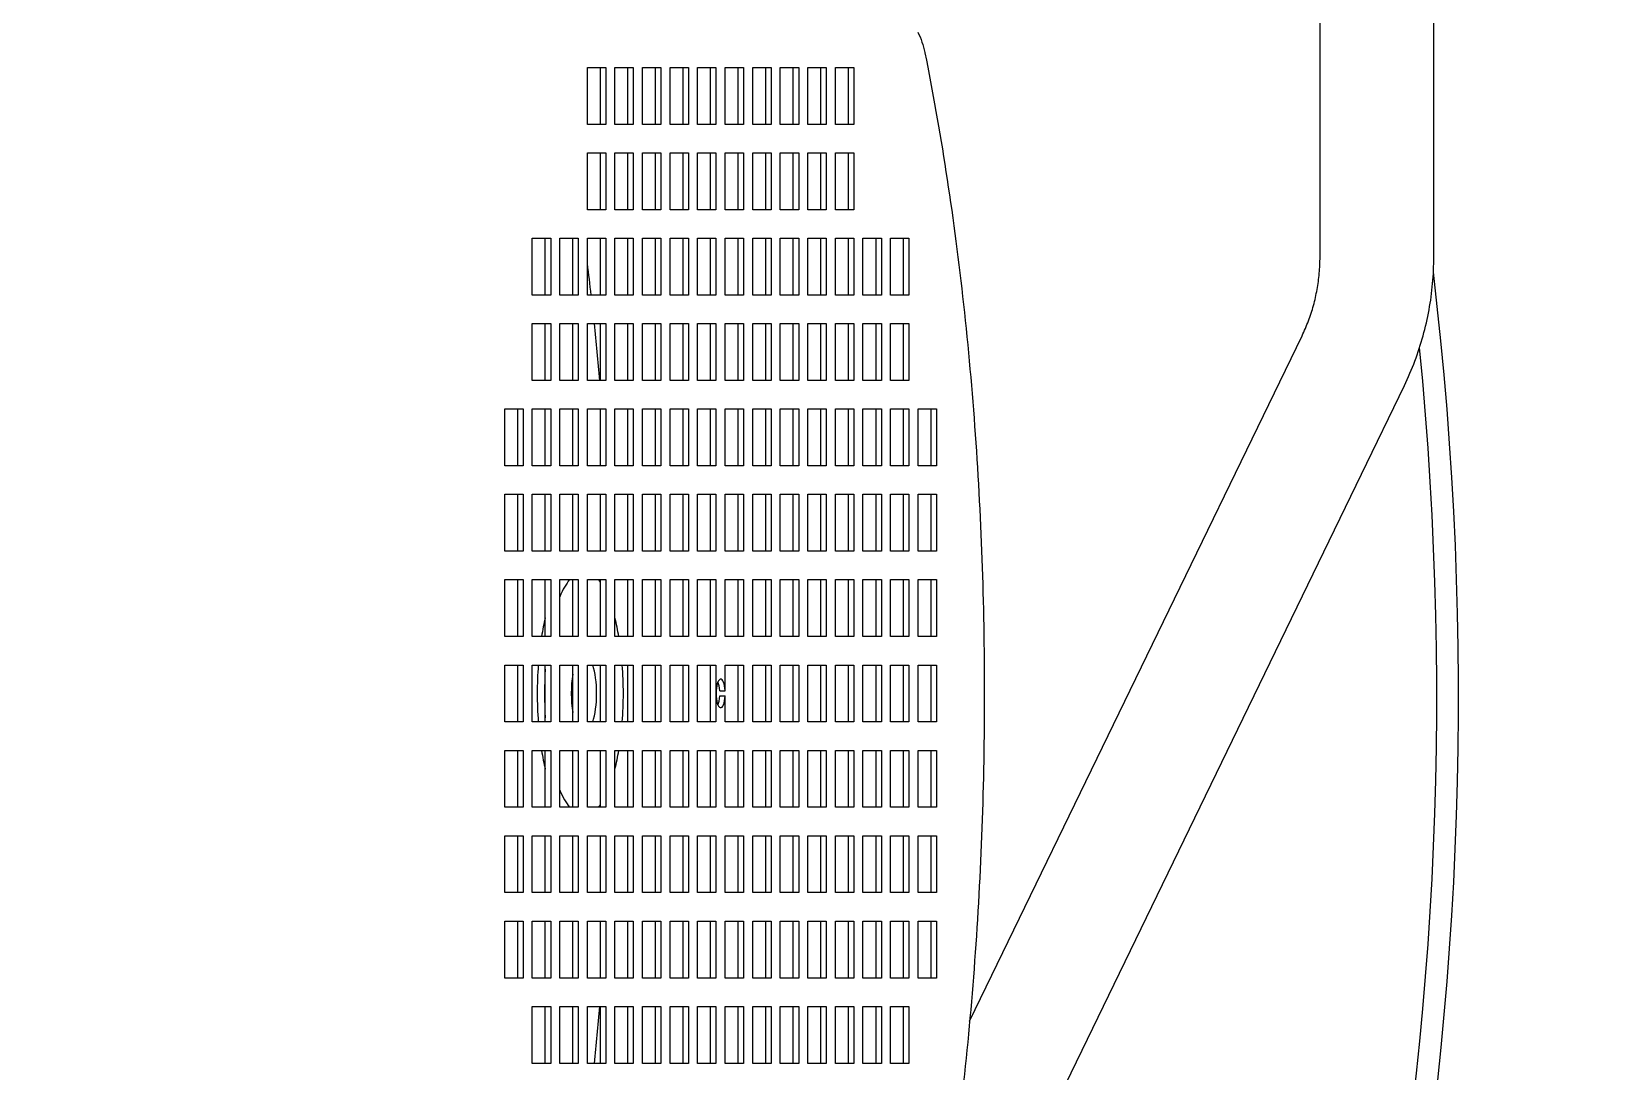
# Model space of a CAD drawing. Header units: millimetres. Extents: x -360063 to 84100, y -179792 to 59400.
# Drawn here: x 58741.7 to 59018.7, y 43733.8 to 43916.5 of the extents above; entities that cross this region are included whole.
import ezdxf

# ---------------------------------------------------------------- set-up
doc = ezdxf.new("R2010")
doc.units = ezdxf.units.MM
doc.header["$LTSCALE"] = 100
doc.layers.add('Visible', color=7, linetype='Continuous', lineweight=25)

msp = doc.modelspace()

# ---------------------------------------------------------------- linework, layer by layer
at = {"layer": 'Visible'}
for p, q in [((58968.2, 43876.87), (58968.2, 43933.97)), ((58988.2, 43876.87), (58988.2, 43933.97)), ((58839.42, 43910.17), (58842.65, 43910.17)), ((58839.42, 43900.17), (58839.42, 43910.17)), ((58841.7, 43900.17), (58841.7, 43910.17)), ((58842.65, 43910.17), (58842.65, 43900.17)), ((58844.26, 43900.17), (58844.26, 43910.17)), ((58844.26, 43910.17), (58847.49, 43910.17)), ((58846.54, 43900.17), (58846.54, 43910.17)), ((58847.49, 43910.17), (58847.49, 43900.17)), ((58849.11, 43900.17), (58849.11, 43910.17)), ((58849.11, 43910.17), (58852.34, 43910.17)), ((58851.39, 43900.17), (58851.39, 43910.17)), ((58852.34, 43910.17), (58852.34, 43900.17)), ((58853.95, 43900.17), (58853.95, 43910.17)), ((58853.95, 43910.17), (58857.18, 43910.17)), ((58856.23, 43900.17), (58856.23, 43910.17)), ((58857.18, 43910.17), (58857.18, 43900.17)), ((58858.79, 43900.17), (58858.79, 43910.17)), ((58858.79, 43910.17), (58862.02, 43910.17)), ((58861.08, 43900.17), (58861.08, 43910.17)), ((58862.02, 43910.17), (58862.02, 43900.17)), ((58863.64, 43900.17), (58863.64, 43910.17)), ((58863.64, 43910.17), (58866.87, 43910.17)), ((58865.92, 43900.17), (58865.92, 43910.17)), ((58866.87, 43910.17), (58866.87, 43900.17)), ((58868.48, 43900.17), (58868.48, 43910.17)), ((58868.48, 43910.17), (58871.71, 43910.17)), ((58870.77, 43900.17), (58870.77, 43910.17)), ((58871.71, 43910.17), (58871.71, 43900.17)), ((58873.33, 43900.17), (58873.33, 43910.17)), ((58873.33, 43910.17), (58876.56, 43910.17)), ((58875.61, 43900.17), (58875.61, 43910.17)), ((58876.56, 43910.17), (58876.56, 43900.17)), ((58878.17, 43900.17), (58878.17, 43910.17)), ((58878.17, 43910.17), (58881.4, 43910.17)), ((58880.46, 43900.17), (58880.46, 43910.17)), ((58881.4, 43910.17), (58881.4, 43900.17)), ((58883.02, 43900.17), (58883.02, 43910.17)), ((58883.02, 43910.17), (58886.25, 43910.17)), ((58885.3, 43900.17), (58885.3, 43910.17)), ((58886.25, 43910.17), (58886.25, 43900.17)), ((58842.65, 43900.17), (58839.42, 43900.17)), ((58847.49, 43900.17), (58844.26, 43900.17)), ((58852.34, 43900.17), (58849.11, 43900.17)), ((58857.18, 43900.17), (58853.95, 43900.17)), ((58862.02, 43900.17), (58858.79, 43900.17)), ((58866.87, 43900.17), (58863.64, 43900.17)), ((58871.71, 43900.17), (58868.48, 43900.17)), ((58876.56, 43900.17), (58873.33, 43900.17)), ((58881.4, 43900.17), (58878.17, 43900.17)), ((58886.25, 43900.17), (58883.02, 43900.17)), ((58839.42, 43895.17), (58842.65, 43895.17)), ((58839.42, 43885.17), (58839.42, 43895.17)), ((58841.7, 43885.17), (58841.7, 43895.17)), ((58842.65, 43895.17), (58842.65, 43885.17)), ((58844.26, 43885.17), (58844.26, 43895.17)), ((58844.26, 43895.17), (58847.49, 43895.17)), ((58846.54, 43885.17), (58846.54, 43895.17)), ((58847.49, 43895.17), (58847.49, 43885.17)), ((58849.11, 43885.17), (58849.11, 43895.17)), ((58849.11, 43895.17), (58852.34, 43895.17)), ((58851.39, 43885.17), (58851.39, 43895.17)), ((58852.34, 43895.17), (58852.34, 43885.17)), ((58853.95, 43885.17), (58853.95, 43895.17)), ((58853.95, 43895.17), (58857.18, 43895.17)), ((58856.23, 43885.17), (58856.23, 43895.17)), ((58857.18, 43895.17), (58857.18, 43885.17)), ((58858.79, 43885.17), (58858.79, 43895.17)), ((58858.79, 43895.17), (58862.02, 43895.17)), ((58861.08, 43885.17), (58861.08, 43895.17)), ((58862.02, 43895.17), (58862.02, 43885.17)), ((58863.64, 43885.17), (58863.64, 43895.17)), ((58863.64, 43895.17), (58866.87, 43895.17)), ((58865.92, 43885.17), (58865.92, 43895.17)), ((58866.87, 43895.17), (58866.87, 43885.17)), ((58868.48, 43885.17), (58868.48, 43895.17)), ((58868.48, 43895.17), (58871.71, 43895.17)), ((58870.77, 43885.17), (58870.77, 43895.17)), ((58871.71, 43895.17), (58871.71, 43885.17)), ((58873.33, 43885.17), (58873.33, 43895.17)), ((58873.33, 43895.17), (58876.56, 43895.17)), ((58875.61, 43885.17), (58875.61, 43895.17)), ((58876.56, 43895.17), (58876.56, 43885.17)), ((58878.17, 43885.17), (58878.17, 43895.17)), ((58878.17, 43895.17), (58881.4, 43895.17)), ((58880.46, 43885.17), (58880.46, 43895.17)), ((58881.4, 43895.17), (58881.4, 43885.17)), ((58883.02, 43885.17), (58883.02, 43895.17)), ((58883.02, 43895.17), (58886.25, 43895.17)), ((58885.3, 43885.17), (58885.3, 43895.17)), ((58886.25, 43895.17), (58886.25, 43885.17)), ((58842.65, 43885.17), (58839.42, 43885.17)), ((58847.49, 43885.17), (58844.26, 43885.17)), ((58852.34, 43885.17), (58849.11, 43885.17)), ((58857.18, 43885.17), (58853.95, 43885.17)), ((58862.02, 43885.17), (58858.79, 43885.17)), ((58866.87, 43885.17), (58863.64, 43885.17)), ((58871.71, 43885.17), (58868.48, 43885.17)), ((58876.56, 43885.17), (58873.33, 43885.17)), ((58881.4, 43885.17), (58878.17, 43885.17)), ((58886.25, 43885.17), (58883.02, 43885.17)), ((58829.73, 43870.17), (58829.73, 43880.17)), ((58829.73, 43880.17), (58832.96, 43880.17)), ((58832.01, 43870.17), (58832.01, 43880.17)), ((58832.96, 43880.17), (58832.96, 43870.17)), ((58834.57, 43870.17), (58834.57, 43880.17)), ((58834.57, 43880.17), (58837.8, 43880.17)), ((58836.86, 43870.17), (58836.86, 43880.17)), ((58837.8, 43880.17), (58837.8, 43870.17)), ((58839.42, 43870.17), (58839.42, 43880.17)), ((58839.42, 43880.17), (58842.65, 43880.17)), ((58841.7, 43870.17), (58841.7, 43880.17)), ((58842.65, 43880.17), (58842.65, 43870.17)), ((58844.26, 43880.17), (58847.49, 43880.17)), ((58844.26, 43870.17), (58844.26, 43880.17)), ((58846.54, 43870.17), (58846.54, 43880.17)), ((58847.49, 43880.17), (58847.49, 43870.17)), ((58849.11, 43870.17), (58849.11, 43880.17)), ((58849.11, 43880.17), (58852.34, 43880.17)), ((58851.39, 43870.17), (58851.39, 43880.17)), ((58852.34, 43880.17), (58852.34, 43870.17)), ((58853.95, 43870.17), (58853.95, 43880.17)), ((58853.95, 43880.17), (58857.18, 43880.17)), ((58856.23, 43870.17), (58856.23, 43880.17)), ((58857.18, 43880.17), (58857.18, 43870.17)), ((58858.79, 43870.17), (58858.79, 43880.17)), ((58858.79, 43880.17), (58862.02, 43880.17)), ((58861.08, 43870.17), (58861.08, 43880.17)), ((58862.02, 43880.17), (58862.02, 43870.17)), ((58863.64, 43870.17), (58863.64, 43880.17)), ((58863.64, 43880.17), (58866.87, 43880.17)), ((58865.92, 43870.17), (58865.92, 43880.17)), ((58866.87, 43880.17), (58866.87, 43870.17)), ((58868.48, 43870.17), (58868.48, 43880.17)), ((58868.48, 43880.17), (58871.71, 43880.17)), ((58870.77, 43870.17), (58870.77, 43880.17)), ((58871.71, 43880.17), (58871.71, 43870.17)), ((58873.33, 43880.17), (58876.56, 43880.17)), ((58873.33, 43870.17), (58873.33, 43880.17)), ((58875.61, 43870.17), (58875.61, 43880.17)), ((58876.56, 43880.17), (58876.56, 43870.17)), ((58878.17, 43870.17), (58878.17, 43880.17)), ((58878.17, 43880.17), (58881.4, 43880.17)), ((58880.46, 43870.17), (58880.46, 43880.17)), ((58881.4, 43880.17), (58881.4, 43870.17)), ((58883.02, 43870.17), (58883.02, 43880.17)), ((58883.02, 43880.17), (58886.25, 43880.17)), ((58885.3, 43870.17), (58885.3, 43880.17)), ((58886.25, 43880.17), (58886.25, 43870.17)), ((58887.86, 43870.17), (58887.86, 43880.17)), ((58887.86, 43880.17), (58891.09, 43880.17)), ((58890.15, 43870.17), (58890.15, 43880.17)), ((58891.09, 43880.17), (58891.09, 43870.17)), ((58892.71, 43880.17), (58895.94, 43880.17)), ((58892.71, 43870.17), (58892.71, 43880.17)), ((58894.99, 43870.17), (58894.99, 43880.17)), ((58895.94, 43880.17), (58895.94, 43870.17)), ((58832.96, 43870.17), (58829.73, 43870.17)), ((58837.8, 43870.17), (58834.57, 43870.17)), ((58842.65, 43870.17), (58839.42, 43870.17)), ((58847.49, 43870.17), (58844.26, 43870.17)), ((58852.34, 43870.17), (58849.11, 43870.17)), ((58857.18, 43870.17), (58853.95, 43870.17)), ((58862.02, 43870.17), (58858.79, 43870.17)), ((58866.87, 43870.17), (58863.64, 43870.17)), ((58871.71, 43870.17), (58868.48, 43870.17)), ((58876.56, 43870.17), (58873.33, 43870.17)), ((58881.4, 43870.17), (58878.17, 43870.17)), ((58886.25, 43870.17), (58883.02, 43870.17)), ((58891.09, 43870.17), (58887.86, 43870.17)), ((58895.94, 43870.17), (58892.71, 43870.17)), ((58829.73, 43855.17), (58829.73, 43865.17)), ((58829.73, 43865.17), (58832.96, 43865.17)), ((58832.01, 43855.17), (58832.01, 43865.17)), ((58832.96, 43865.17), (58832.96, 43855.17)), ((58834.57, 43855.17), (58834.57, 43865.17)), ((58834.57, 43865.17), (58837.8, 43865.17)), ((58836.86, 43855.17), (58836.86, 43865.17)), ((58837.8, 43865.17), (58837.8, 43855.17)), ((58839.42, 43855.17), (58839.42, 43865.17)), ((58839.42, 43865.17), (58842.65, 43865.17)), ((58841.7, 43855.17), (58841.7, 43865.17)), ((58842.65, 43865.17), (58842.65, 43855.17)), ((58844.26, 43865.17), (58847.49, 43865.17)), ((58844.26, 43855.17), (58844.26, 43865.17)), ((58846.54, 43855.17), (58846.54, 43865.17)), ((58847.49, 43865.17), (58847.49, 43855.17)), ((58849.11, 43855.17), (58849.11, 43865.17)), ((58849.11, 43865.17), (58852.34, 43865.17)), ((58851.39, 43855.17), (58851.39, 43865.17)), ((58852.34, 43865.17), (58852.34, 43855.17)), ((58853.95, 43855.17), (58853.95, 43865.17)), ((58853.95, 43865.17), (58857.18, 43865.17)), ((58856.23, 43855.17), (58856.23, 43865.17)), ((58857.18, 43865.17), (58857.18, 43855.17)), ((58858.79, 43855.17), (58858.79, 43865.17)), ((58858.79, 43865.17), (58862.02, 43865.17)), ((58861.08, 43855.17), (58861.08, 43865.17)), ((58862.02, 43865.17), (58862.02, 43855.17)), ((58863.64, 43855.17), (58863.64, 43865.17)), ((58863.64, 43865.17), (58866.87, 43865.17)), ((58865.92, 43855.17), (58865.92, 43865.17)), ((58866.87, 43865.17), (58866.87, 43855.17)), ((58868.48, 43855.17), (58868.48, 43865.17)), ((58868.48, 43865.17), (58871.71, 43865.17)), ((58870.77, 43855.17), (58870.77, 43865.17)), ((58871.71, 43865.17), (58871.71, 43855.17)), ((58873.33, 43865.17), (58876.56, 43865.17)), ((58873.33, 43855.17), (58873.33, 43865.17)), ((58875.61, 43855.17), (58875.61, 43865.17)), ((58876.56, 43865.17), (58876.56, 43855.17)), ((58878.17, 43855.17), (58878.17, 43865.17)), ((58878.17, 43865.17), (58881.4, 43865.17)), ((58880.46, 43855.17), (58880.46, 43865.17)), ((58881.4, 43865.17), (58881.4, 43855.17)), ((58883.02, 43855.17), (58883.02, 43865.17)), ((58883.02, 43865.17), (58886.25, 43865.17)), ((58885.3, 43855.17), (58885.3, 43865.17)), ((58886.25, 43865.17), (58886.25, 43855.17)), ((58887.86, 43855.17), (58887.86, 43865.17)), ((58887.86, 43865.17), (58891.09, 43865.17)), ((58890.15, 43855.17), (58890.15, 43865.17)), ((58891.09, 43865.17), (58891.09, 43855.17)), ((58892.71, 43865.17), (58895.94, 43865.17)), ((58892.71, 43855.17), (58892.71, 43865.17)), ((58894.99, 43855.17), (58894.99, 43865.17)), ((58895.94, 43865.17), (58895.94, 43855.17)), ((58906.61, 43742.61), (58965.04, 43863.03)), ((58832.96, 43855.17), (58829.73, 43855.17)), ((58837.8, 43855.17), (58834.57, 43855.17)), ((58842.65, 43855.17), (58839.42, 43855.17)), ((58847.49, 43855.17), (58844.26, 43855.17)), ((58852.34, 43855.17), (58849.11, 43855.17)), ((58857.18, 43855.17), (58853.95, 43855.17)), ((58862.02, 43855.17), (58858.79, 43855.17)), ((58866.87, 43855.17), (58863.64, 43855.17)), ((58871.71, 43855.17), (58868.48, 43855.17)), ((58876.56, 43855.17), (58873.33, 43855.17)), ((58881.4, 43855.17), (58878.17, 43855.17)), ((58886.25, 43855.17), (58883.02, 43855.17)), ((58891.09, 43855.17), (58887.86, 43855.17)), ((58895.94, 43855.17), (58892.71, 43855.17)), ((58863.46, 43607.83), (58983.03, 43854.3)), ((58824.88, 43840.17), (58824.88, 43850.17)), ((58824.88, 43850.17), (58828.11, 43850.17)), ((58827.17, 43840.17), (58827.17, 43850.17)), ((58828.11, 43850.17), (58828.11, 43840.17)), ((58829.73, 43850.17), (58832.96, 43850.17)), ((58829.73, 43840.17), (58829.73, 43850.17)), ((58832.01, 43840.17), (58832.01, 43850.17)), ((58832.96, 43850.17), (58832.96, 43840.17)), ((58834.57, 43840.17), (58834.57, 43850.17)), ((58834.57, 43850.17), (58837.8, 43850.17)), ((58836.86, 43840.17), (58836.86, 43850.17)), ((58837.8, 43850.17), (58837.8, 43840.17)), ((58839.42, 43840.17), (58839.42, 43850.17)), ((58839.42, 43850.17), (58842.65, 43850.17)), ((58841.7, 43840.17), (58841.7, 43850.17)), ((58842.65, 43850.17), (58842.65, 43840.17)), ((58844.26, 43840.17), (58844.26, 43850.17)), ((58844.26, 43850.17), (58847.49, 43850.17)), ((58846.54, 43840.17), (58846.54, 43850.17)), ((58847.49, 43850.17), (58847.49, 43840.17)), ((58849.11, 43840.17), (58849.11, 43850.17)), ((58849.11, 43850.17), (58852.34, 43850.17)), ((58851.39, 43840.17), (58851.39, 43850.17)), ((58852.34, 43850.17), (58852.34, 43840.17)), ((58853.95, 43840.17), (58853.95, 43850.17)), ((58853.95, 43850.17), (58857.18, 43850.17)), ((58856.23, 43840.17), (58856.23, 43850.17)), ((58857.18, 43850.17), (58857.18, 43840.17)), ((58858.79, 43840.17), (58858.79, 43850.17)), ((58858.79, 43850.17), (58862.02, 43850.17)), ((58861.08, 43840.17), (58861.08, 43850.17)), ((58862.02, 43850.17), (58862.02, 43840.17)), ((58863.64, 43840.17), (58863.64, 43850.17)), ((58863.64, 43850.17), (58866.87, 43850.17)), ((58865.92, 43840.17), (58865.92, 43850.17)), ((58866.87, 43850.17), (58866.87, 43840.17)), ((58868.48, 43840.17), (58868.48, 43850.17)), ((58868.48, 43850.17), (58871.71, 43850.17)), ((58870.77, 43840.17), (58870.77, 43850.17)), ((58871.71, 43850.17), (58871.71, 43840.17)), ((58873.33, 43840.17), (58873.33, 43850.17)), ((58873.33, 43850.17), (58876.56, 43850.17)), ((58875.61, 43840.17), (58875.61, 43850.17)), ((58876.56, 43850.17), (58876.56, 43840.17)), ((58878.17, 43840.17), (58878.17, 43850.17)), ((58878.17, 43850.17), (58881.4, 43850.17)), ((58880.46, 43840.17), (58880.46, 43850.17)), ((58881.4, 43850.17), (58881.4, 43840.17)), ((58883.02, 43840.17), (58883.02, 43850.17)), ((58883.02, 43850.17), (58886.25, 43850.17)), ((58885.3, 43840.17), (58885.3, 43850.17)), ((58886.25, 43850.17), (58886.25, 43840.17)), ((58887.86, 43840.17), (58887.86, 43850.17)), ((58887.86, 43850.17), (58891.09, 43850.17)), ((58890.15, 43840.17), (58890.15, 43850.17)), ((58891.09, 43850.17), (58891.09, 43840.17)), ((58892.71, 43840.17), (58892.71, 43850.17)), ((58892.71, 43850.17), (58895.94, 43850.17)), ((58894.99, 43840.17), (58894.99, 43850.17)), ((58895.94, 43850.17), (58895.94, 43840.17)), ((58897.55, 43850.17), (58900.78, 43850.17)), ((58897.55, 43840.17), (58897.55, 43850.17)), ((58899.84, 43840.17), (58899.84, 43850.17)), ((58900.78, 43850.17), (58900.78, 43840.17)), ((58828.11, 43840.17), (58824.88, 43840.17)), ((58832.96, 43840.17), (58829.73, 43840.17)), ((58837.8, 43840.17), (58834.57, 43840.17)), ((58842.65, 43840.17), (58839.42, 43840.17)), ((58847.49, 43840.17), (58844.26, 43840.17)), ((58852.34, 43840.17), (58849.11, 43840.17)), ((58857.18, 43840.17), (58853.95, 43840.17)), ((58862.02, 43840.17), (58858.79, 43840.17)), ((58866.87, 43840.17), (58863.64, 43840.17)), ((58871.71, 43840.17), (58868.48, 43840.17)), ((58876.56, 43840.17), (58873.33, 43840.17)), ((58881.4, 43840.17), (58878.17, 43840.17)), ((58886.25, 43840.17), (58883.02, 43840.17)), ((58891.09, 43840.17), (58887.86, 43840.17)), ((58895.94, 43840.17), (58892.71, 43840.17)), ((58900.78, 43840.17), (58897.55, 43840.17)), ((58824.88, 43825.17), (58824.88, 43835.17)), ((58824.88, 43835.17), (58828.11, 43835.17)), ((58827.17, 43825.17), (58827.17, 43835.17)), ((58828.11, 43835.17), (58828.11, 43825.17)), ((58829.73, 43835.17), (58832.96, 43835.17)), ((58829.73, 43825.17), (58829.73, 43835.17)), ((58832.01, 43825.17), (58832.01, 43835.17)), ((58832.96, 43835.17), (58832.96, 43825.17)), ((58834.57, 43825.17), (58834.57, 43835.17)), ((58834.57, 43835.17), (58837.8, 43835.17)), ((58836.86, 43825.17), (58836.86, 43835.17)), ((58837.8, 43835.17), (58837.8, 43825.17)), ((58839.42, 43825.17), (58839.42, 43835.17)), ((58839.42, 43835.17), (58842.65, 43835.17)), ((58841.7, 43825.17), (58841.7, 43835.17)), ((58842.65, 43835.17), (58842.65, 43825.17)), ((58844.26, 43825.17), (58844.26, 43835.17)), ((58844.26, 43835.17), (58847.49, 43835.17)), ((58846.54, 43825.17), (58846.54, 43835.17)), ((58847.49, 43835.17), (58847.49, 43825.17)), ((58849.11, 43825.17), (58849.11, 43835.17)), ((58849.11, 43835.17), (58852.34, 43835.17)), ((58851.39, 43825.17), (58851.39, 43835.17)), ((58852.34, 43835.17), (58852.34, 43825.17)), ((58853.95, 43825.17), (58853.95, 43835.17)), ((58853.95, 43835.17), (58857.18, 43835.17)), ((58856.23, 43825.17), (58856.23, 43835.17)), ((58857.18, 43835.17), (58857.18, 43825.17)), ((58858.79, 43825.17), (58858.79, 43835.17)), ((58858.79, 43835.17), (58862.02, 43835.17)), ((58861.08, 43825.17), (58861.08, 43835.17)), ((58862.02, 43835.17), (58862.02, 43825.17)), ((58863.64, 43825.17), (58863.64, 43835.17)), ((58863.64, 43835.17), (58866.87, 43835.17)), ((58865.92, 43825.17), (58865.92, 43835.17)), ((58866.87, 43835.17), (58866.87, 43825.17)), ((58868.48, 43825.17), (58868.48, 43835.17)), ((58868.48, 43835.17), (58871.71, 43835.17)), ((58870.77, 43825.17), (58870.77, 43835.17)), ((58871.71, 43835.17), (58871.71, 43825.17)), ((58873.33, 43825.17), (58873.33, 43835.17)), ((58873.33, 43835.17), (58876.56, 43835.17)), ((58875.61, 43825.17), (58875.61, 43835.17)), ((58876.56, 43835.17), (58876.56, 43825.17)), ((58878.17, 43825.17), (58878.17, 43835.17)), ((58878.17, 43835.17), (58881.4, 43835.17)), ((58880.46, 43825.17), (58880.46, 43835.17)), ((58881.4, 43835.17), (58881.4, 43825.17)), ((58883.02, 43825.17), (58883.02, 43835.17)), ((58883.02, 43835.17), (58886.25, 43835.17)), ((58885.3, 43825.17), (58885.3, 43835.17)), ((58886.25, 43835.17), (58886.25, 43825.17)), ((58887.86, 43825.17), (58887.86, 43835.17)), ((58887.86, 43835.17), (58891.09, 43835.17)), ((58890.15, 43825.17), (58890.15, 43835.17)), ((58891.09, 43835.17), (58891.09, 43825.17)), ((58892.71, 43825.17), (58892.71, 43835.17)), ((58892.71, 43835.17), (58895.94, 43835.17)), ((58894.99, 43825.17), (58894.99, 43835.17)), ((58895.94, 43835.17), (58895.94, 43825.17)), ((58897.55, 43835.17), (58900.78, 43835.17)), ((58897.55, 43825.17), (58897.55, 43835.17)), ((58899.84, 43825.17), (58899.84, 43835.17)), ((58900.78, 43835.17), (58900.78, 43825.17)), ((58828.11, 43825.17), (58824.88, 43825.17)), ((58832.96, 43825.17), (58829.73, 43825.17)), ((58837.8, 43825.17), (58834.57, 43825.17)), ((58842.65, 43825.17), (58839.42, 43825.17)), ((58847.49, 43825.17), (58844.26, 43825.17)), ((58852.34, 43825.17), (58849.11, 43825.17)), ((58857.18, 43825.17), (58853.95, 43825.17)), ((58862.02, 43825.17), (58858.79, 43825.17)), ((58866.87, 43825.17), (58863.64, 43825.17)), ((58871.71, 43825.17), (58868.48, 43825.17)), ((58876.56, 43825.17), (58873.33, 43825.17)), ((58881.4, 43825.17), (58878.17, 43825.17)), ((58886.25, 43825.17), (58883.02, 43825.17)), ((58891.09, 43825.17), (58887.86, 43825.17)), ((58895.94, 43825.17), (58892.71, 43825.17)), ((58900.78, 43825.17), (58897.55, 43825.17)), ((58824.88, 43810.17), (58824.88, 43820.17)), ((58824.88, 43820.17), (58828.11, 43820.17)), ((58827.17, 43810.17), (58827.17, 43820.17)), ((58828.11, 43820.17), (58828.11, 43810.17)), ((58829.73, 43820.17), (58832.96, 43820.17)), ((58829.73, 43810.17), (58829.73, 43820.17)), ((58832.01, 43810.17), (58832.01, 43820.17)), ((58832.96, 43820.17), (58832.96, 43810.17)), ((58834.57, 43810.17), (58834.57, 43820.17)), ((58834.57, 43820.17), (58837.8, 43820.17)), ((58836.86, 43810.17), (58836.86, 43820.17)), ((58837.8, 43820.17), (58837.8, 43810.17)), ((58839.42, 43810.17), (58839.42, 43820.17)), ((58839.42, 43820.17), (58842.65, 43820.17)), ((58841.7, 43810.17), (58841.7, 43820.17)), ((58842.65, 43820.17), (58842.65, 43810.17)), ((58844.26, 43810.17), (58844.26, 43820.17)), ((58844.26, 43820.17), (58847.49, 43820.17)), ((58846.54, 43810.17), (58846.54, 43820.17)), ((58847.49, 43820.17), (58847.49, 43810.17)), ((58849.11, 43810.17), (58849.11, 43820.17)), ((58849.11, 43820.17), (58852.34, 43820.17)), ((58851.39, 43810.17), (58851.39, 43820.17)), ((58852.34, 43820.17), (58852.34, 43810.17)), ((58853.95, 43810.17), (58853.95, 43820.17)), ((58853.95, 43820.17), (58857.18, 43820.17)), ((58856.23, 43810.17), (58856.23, 43820.17)), ((58857.18, 43820.17), (58857.18, 43810.17)), ((58858.79, 43810.17), (58858.79, 43820.17)), ((58858.79, 43820.17), (58862.02, 43820.17)), ((58861.08, 43810.17), (58861.08, 43820.17)), ((58862.02, 43820.17), (58862.02, 43810.17)), ((58863.64, 43810.17), (58863.64, 43820.17)), ((58863.64, 43820.17), (58866.87, 43820.17)), ((58865.92, 43810.17), (58865.92, 43820.17)), ((58866.87, 43820.17), (58866.87, 43810.17)), ((58868.48, 43810.17), (58868.48, 43820.17)), ((58868.48, 43820.17), (58871.71, 43820.17)), ((58870.77, 43810.17), (58870.77, 43820.17)), ((58871.71, 43820.17), (58871.71, 43810.17)), ((58873.33, 43810.17), (58873.33, 43820.17)), ((58873.33, 43820.17), (58876.56, 43820.17)), ((58875.61, 43810.17), (58875.61, 43820.17)), ((58876.56, 43820.17), (58876.56, 43810.17)), ((58878.17, 43810.17), (58878.17, 43820.17)), ((58878.17, 43820.17), (58881.4, 43820.17)), ((58880.46, 43810.17), (58880.46, 43820.17)), ((58881.4, 43820.17), (58881.4, 43810.17)), ((58883.02, 43810.17), (58883.02, 43820.17)), ((58883.02, 43820.17), (58886.25, 43820.17)), ((58885.3, 43810.17), (58885.3, 43820.17)), ((58886.25, 43820.17), (58886.25, 43810.17)), ((58887.86, 43810.17), (58887.86, 43820.17)), ((58887.86, 43820.17), (58891.09, 43820.17)), ((58890.15, 43810.17), (58890.15, 43820.17)), ((58891.09, 43820.17), (58891.09, 43810.17)), ((58892.71, 43810.17), (58892.71, 43820.17)), ((58892.71, 43820.17), (58895.94, 43820.17)), ((58894.99, 43810.17), (58894.99, 43820.17)), ((58895.94, 43820.17), (58895.94, 43810.17)), ((58897.55, 43820.17), (58900.78, 43820.17)), ((58897.55, 43810.17), (58897.55, 43820.17)), ((58899.84, 43810.17), (58899.84, 43820.17)), ((58900.78, 43820.17), (58900.78, 43810.17)), ((58828.11, 43810.17), (58824.88, 43810.17)), ((58832.96, 43810.17), (58829.73, 43810.17)), ((58837.8, 43810.17), (58834.57, 43810.17)), ((58842.65, 43810.17), (58839.42, 43810.17)), ((58847.49, 43810.17), (58844.26, 43810.17)), ((58852.34, 43810.17), (58849.11, 43810.17)), ((58857.18, 43810.17), (58853.95, 43810.17)), ((58862.02, 43810.17), (58858.79, 43810.17)), ((58866.87, 43810.17), (58863.64, 43810.17)), ((58871.71, 43810.17), (58868.48, 43810.17)), ((58876.56, 43810.17), (58873.33, 43810.17)), ((58881.4, 43810.17), (58878.17, 43810.17)), ((58886.25, 43810.17), (58883.02, 43810.17)), ((58891.09, 43810.17), (58887.86, 43810.17)), ((58895.94, 43810.17), (58892.71, 43810.17)), ((58900.78, 43810.17), (58897.55, 43810.17)), ((58824.88, 43795.17), (58824.88, 43805.17)), ((58824.88, 43805.17), (58828.11, 43805.17)), ((58827.17, 43795.17), (58827.17, 43805.17)), ((58828.11, 43805.17), (58828.11, 43795.17)), ((58829.73, 43805.17), (58832.96, 43805.17)), ((58829.73, 43795.17), (58829.73, 43805.17)), ((58832.01, 43795.17), (58832.01, 43805.17)), ((58832.96, 43805.17), (58832.96, 43795.17)), ((58834.57, 43805.17), (58837.8, 43805.17)), ((58834.57, 43795.17), (58834.57, 43805.17)), ((58836.86, 43795.17), (58836.86, 43805.17)), ((58837.8, 43805.17), (58837.8, 43795.17)), ((58839.42, 43805.17), (58842.65, 43805.17)), ((58839.42, 43795.17), (58839.42, 43805.17)), ((58841.7, 43795.17), (58841.7, 43805.17)), ((58842.65, 43805.17), (58842.65, 43795.17)), ((58844.26, 43805.17), (58847.49, 43805.17)), ((58844.26, 43795.17), (58844.26, 43805.17)), ((58846.54, 43795.17), (58846.54, 43805.17)), ((58847.49, 43805.17), (58847.49, 43795.17)), ((58849.11, 43805.17), (58852.34, 43805.17)), ((58849.11, 43795.17), (58849.11, 43805.17)), ((58851.39, 43795.17), (58851.39, 43805.17)), ((58852.34, 43805.17), (58852.34, 43795.17)), ((58853.95, 43805.17), (58857.18, 43805.17)), ((58853.95, 43795.17), (58853.95, 43805.17)), ((58856.23, 43795.17), (58856.23, 43805.17)), ((58857.18, 43805.17), (58857.18, 43795.17)), ((58858.79, 43805.17), (58862.02, 43805.17)), ((58858.79, 43795.17), (58858.79, 43805.17)), ((58861.08, 43795.17), (58861.08, 43805.17)), ((58862.02, 43805.17), (58862.02, 43795.17)), ((58863.64, 43800.62), (58863.64, 43805.17)), ((58863.64, 43805.17), (58866.87, 43805.17)), ((58865.92, 43795.17), (58865.92, 43805.17)), ((58866.87, 43805.17), (58866.87, 43795.17)), ((58868.48, 43805.17), (58871.71, 43805.17)), ((58868.48, 43795.17), (58868.48, 43805.17)), ((58870.77, 43795.17), (58870.77, 43805.17)), ((58871.71, 43805.17), (58871.71, 43795.17)), ((58873.33, 43805.17), (58876.56, 43805.17)), ((58873.33, 43795.17), (58873.33, 43805.17)), ((58875.61, 43795.17), (58875.61, 43805.17)), ((58876.56, 43805.17), (58876.56, 43795.17)), ((58878.17, 43805.17), (58881.4, 43805.17)), ((58878.17, 43795.17), (58878.17, 43805.17)), ((58880.46, 43795.17), (58880.46, 43805.17)), ((58881.4, 43805.17), (58881.4, 43795.17)), ((58883.02, 43805.17), (58886.25, 43805.17)), ((58883.02, 43795.17), (58883.02, 43805.17)), ((58885.3, 43795.17), (58885.3, 43805.17)), ((58886.25, 43805.17), (58886.25, 43795.17)), ((58887.86, 43805.17), (58891.09, 43805.17)), ((58887.86, 43795.17), (58887.86, 43805.17)), ((58890.15, 43795.17), (58890.15, 43805.17)), ((58891.09, 43805.17), (58891.09, 43795.17)), ((58892.71, 43805.17), (58895.94, 43805.17)), ((58892.71, 43795.17), (58892.71, 43805.17)), ((58894.99, 43795.17), (58894.99, 43805.17)), ((58895.94, 43805.17), (58895.94, 43795.17)), ((58897.55, 43805.17), (58900.78, 43805.17)), ((58897.55, 43795.17), (58897.55, 43805.17)), ((58899.84, 43795.17), (58899.84, 43805.17)), ((58900.78, 43805.17), (58900.78, 43795.17)), ((58862.69, 43800.62), (58863.64, 43800.62)), ((58863.64, 43799.72), (58862.69, 43799.72)), ((58863.64, 43795.17), (58863.64, 43799.72)), ((58828.11, 43795.17), (58824.88, 43795.17)), ((58832.96, 43795.17), (58829.73, 43795.17)), ((58837.8, 43795.17), (58834.57, 43795.17)), ((58842.65, 43795.17), (58839.42, 43795.17)), ((58847.49, 43795.17), (58844.26, 43795.17)), ((58852.34, 43795.17), (58849.11, 43795.17)), ((58857.18, 43795.17), (58853.95, 43795.17)), ((58862.02, 43795.17), (58858.79, 43795.17)), ((58866.87, 43795.17), (58863.64, 43795.17)), ((58871.71, 43795.17), (58868.48, 43795.17)), ((58876.56, 43795.17), (58873.33, 43795.17)), ((58881.4, 43795.17), (58878.17, 43795.17)), ((58886.25, 43795.17), (58883.02, 43795.17)), ((58891.09, 43795.17), (58887.86, 43795.17)), ((58895.94, 43795.17), (58892.71, 43795.17)), ((58900.78, 43795.17), (58897.55, 43795.17)), ((58824.88, 43780.17), (58824.88, 43790.17)), ((58824.88, 43790.17), (58828.11, 43790.17)), ((58827.17, 43780.17), (58827.17, 43790.17)), ((58828.11, 43790.17), (58828.11, 43780.17)), ((58829.73, 43790.17), (58832.96, 43790.17)), ((58829.73, 43780.17), (58829.73, 43790.17)), ((58832.01, 43780.17), (58832.01, 43790.17)), ((58832.96, 43790.17), (58832.96, 43780.17)), ((58834.57, 43790.17), (58837.8, 43790.17)), ((58834.57, 43780.17), (58834.57, 43790.17)), ((58836.86, 43780.17), (58836.86, 43790.17)), ((58837.8, 43790.17), (58837.8, 43780.17)), ((58839.42, 43790.17), (58842.65, 43790.17)), ((58839.42, 43780.17), (58839.42, 43790.17)), ((58841.7, 43780.17), (58841.7, 43790.17)), ((58842.65, 43790.17), (58842.65, 43780.17)), ((58844.26, 43790.17), (58847.49, 43790.17)), ((58844.26, 43780.17), (58844.26, 43790.17)), ((58846.54, 43780.17), (58846.54, 43790.17)), ((58847.49, 43790.17), (58847.49, 43780.17)), ((58849.11, 43790.17), (58852.34, 43790.17)), ((58849.11, 43780.17), (58849.11, 43790.17)), ((58851.39, 43780.17), (58851.39, 43790.17)), ((58852.34, 43790.17), (58852.34, 43780.17)), ((58853.95, 43790.17), (58857.18, 43790.17)), ((58853.95, 43780.17), (58853.95, 43790.17)), ((58856.23, 43780.17), (58856.23, 43790.17)), ((58857.18, 43790.17), (58857.18, 43780.17)), ((58858.79, 43780.17), (58858.79, 43790.17)), ((58858.79, 43790.17), (58862.02, 43790.17)), ((58861.08, 43780.17), (58861.08, 43790.17)), ((58862.02, 43790.17), (58862.02, 43780.17)), ((58863.64, 43790.17), (58866.87, 43790.17)), ((58863.64, 43780.17), (58863.64, 43790.17)), ((58865.92, 43780.17), (58865.92, 43790.17)), ((58866.87, 43790.17), (58866.87, 43780.17)), ((58868.48, 43790.17), (58871.71, 43790.17)), ((58868.48, 43780.17), (58868.48, 43790.17)), ((58870.77, 43780.17), (58870.77, 43790.17)), ((58871.71, 43790.17), (58871.71, 43780.17)), ((58873.33, 43790.17), (58876.56, 43790.17)), ((58873.33, 43780.17), (58873.33, 43790.17)), ((58875.61, 43780.17), (58875.61, 43790.17)), ((58876.56, 43790.17), (58876.56, 43780.17)), ((58878.17, 43790.17), (58881.4, 43790.17)), ((58878.17, 43780.17), (58878.17, 43790.17)), ((58880.46, 43780.17), (58880.46, 43790.17)), ((58881.4, 43790.17), (58881.4, 43780.17)), ((58883.02, 43790.17), (58886.25, 43790.17)), ((58883.02, 43780.17), (58883.02, 43790.17)), ((58885.3, 43780.17), (58885.3, 43790.17)), ((58886.25, 43790.17), (58886.25, 43780.17)), ((58887.86, 43790.17), (58891.09, 43790.17)), ((58887.86, 43780.17), (58887.86, 43790.17)), ((58890.15, 43780.17), (58890.15, 43790.17)), ((58891.09, 43790.17), (58891.09, 43780.17)), ((58892.71, 43790.17), (58895.94, 43790.17)), ((58892.71, 43780.17), (58892.71, 43790.17)), ((58894.99, 43780.17), (58894.99, 43790.17)), ((58895.94, 43790.17), (58895.94, 43780.17)), ((58897.55, 43780.17), (58897.55, 43790.17)), ((58897.55, 43790.17), (58900.78, 43790.17)), ((58899.84, 43780.17), (58899.84, 43790.17)), ((58900.78, 43790.17), (58900.78, 43780.17)), ((58828.11, 43780.17), (58824.88, 43780.17)), ((58832.96, 43780.17), (58829.73, 43780.17)), ((58837.8, 43780.17), (58834.57, 43780.17)), ((58842.65, 43780.17), (58839.42, 43780.17)), ((58847.49, 43780.17), (58844.26, 43780.17)), ((58852.34, 43780.17), (58849.11, 43780.17)), ((58857.18, 43780.17), (58853.95, 43780.17)), ((58862.02, 43780.17), (58858.79, 43780.17)), ((58866.87, 43780.17), (58863.64, 43780.17)), ((58871.71, 43780.17), (58868.48, 43780.17)), ((58876.56, 43780.17), (58873.33, 43780.17)), ((58881.4, 43780.17), (58878.17, 43780.17)), ((58886.25, 43780.17), (58883.02, 43780.17)), ((58891.09, 43780.17), (58887.86, 43780.17)), ((58895.94, 43780.17), (58892.71, 43780.17)), ((58900.78, 43780.17), (58897.55, 43780.17)), ((58824.88, 43765.17), (58824.88, 43775.17)), ((58824.88, 43775.17), (58828.11, 43775.17)), ((58827.17, 43765.17), (58827.17, 43775.17)), ((58828.11, 43775.17), (58828.11, 43765.17)), ((58829.73, 43775.17), (58832.96, 43775.17)), ((58829.73, 43765.17), (58829.73, 43775.17)), ((58832.01, 43765.17), (58832.01, 43775.17)), ((58832.96, 43775.17), (58832.96, 43765.17)), ((58834.57, 43775.17), (58837.8, 43775.17)), ((58834.57, 43765.17), (58834.57, 43775.17)), ((58836.86, 43765.17), (58836.86, 43775.17)), ((58837.8, 43775.17), (58837.8, 43765.17)), ((58839.42, 43775.17), (58842.65, 43775.17)), ((58839.42, 43765.17), (58839.42, 43775.17)), ((58841.7, 43765.17), (58841.7, 43775.17)), ((58842.65, 43775.17), (58842.65, 43765.17)), ((58844.26, 43775.17), (58847.49, 43775.17)), ((58844.26, 43765.17), (58844.26, 43775.17)), ((58846.54, 43765.17), (58846.54, 43775.17)), ((58847.49, 43775.17), (58847.49, 43765.17)), ((58849.11, 43775.17), (58852.34, 43775.17)), ((58849.11, 43765.17), (58849.11, 43775.17)), ((58851.39, 43765.17), (58851.39, 43775.17)), ((58852.34, 43775.17), (58852.34, 43765.17)), ((58853.95, 43775.17), (58857.18, 43775.17)), ((58853.95, 43765.17), (58853.95, 43775.17)), ((58856.23, 43765.17), (58856.23, 43775.17)), ((58857.18, 43775.17), (58857.18, 43765.17)), ((58858.79, 43765.17), (58858.79, 43775.17)), ((58858.79, 43775.17), (58862.02, 43775.17)), ((58861.08, 43765.17), (58861.08, 43775.17)), ((58862.02, 43775.17), (58862.02, 43765.17)), ((58863.64, 43775.17), (58866.87, 43775.17)), ((58863.64, 43765.17), (58863.64, 43775.17)), ((58865.92, 43765.17), (58865.92, 43775.17)), ((58866.87, 43775.17), (58866.87, 43765.17)), ((58868.48, 43775.17), (58871.71, 43775.17)), ((58868.48, 43765.17), (58868.48, 43775.17)), ((58870.77, 43765.17), (58870.77, 43775.17)), ((58871.71, 43775.17), (58871.71, 43765.17)), ((58873.33, 43775.17), (58876.56, 43775.17)), ((58873.33, 43765.17), (58873.33, 43775.17)), ((58875.61, 43765.17), (58875.61, 43775.17)), ((58876.56, 43775.17), (58876.56, 43765.17)), ((58878.17, 43775.17), (58881.4, 43775.17)), ((58878.17, 43765.17), (58878.17, 43775.17)), ((58880.46, 43765.17), (58880.46, 43775.17)), ((58881.4, 43775.17), (58881.4, 43765.17)), ((58883.02, 43775.17), (58886.25, 43775.17)), ((58883.02, 43765.17), (58883.02, 43775.17)), ((58885.3, 43765.17), (58885.3, 43775.17)), ((58886.25, 43775.17), (58886.25, 43765.17)), ((58887.86, 43775.17), (58891.09, 43775.17)), ((58887.86, 43765.17), (58887.86, 43775.17)), ((58890.15, 43765.17), (58890.15, 43775.17)), ((58891.09, 43775.17), (58891.09, 43765.17)), ((58892.71, 43775.17), (58895.94, 43775.17)), ((58892.71, 43765.17), (58892.71, 43775.17)), ((58894.99, 43765.17), (58894.99, 43775.17)), ((58895.94, 43775.17), (58895.94, 43765.17)), ((58897.55, 43765.17), (58897.55, 43775.17)), ((58897.55, 43775.17), (58900.78, 43775.17)), ((58899.84, 43765.17), (58899.84, 43775.17)), ((58900.78, 43775.17), (58900.78, 43765.17)), ((58828.11, 43765.17), (58824.88, 43765.17)), ((58832.96, 43765.17), (58829.73, 43765.17)), ((58837.8, 43765.17), (58834.57, 43765.17)), ((58842.65, 43765.17), (58839.42, 43765.17)), ((58847.49, 43765.17), (58844.26, 43765.17)), ((58852.34, 43765.17), (58849.11, 43765.17)), ((58857.18, 43765.17), (58853.95, 43765.17)), ((58862.02, 43765.17), (58858.79, 43765.17)), ((58866.87, 43765.17), (58863.64, 43765.17)), ((58871.71, 43765.17), (58868.48, 43765.17)), ((58876.56, 43765.17), (58873.33, 43765.17)), ((58881.4, 43765.17), (58878.17, 43765.17)), ((58886.25, 43765.17), (58883.02, 43765.17)), ((58891.09, 43765.17), (58887.86, 43765.17)), ((58895.94, 43765.17), (58892.71, 43765.17)), ((58900.78, 43765.17), (58897.55, 43765.17)), ((58824.88, 43750.17), (58824.88, 43760.17)), ((58824.88, 43760.17), (58828.11, 43760.17)), ((58827.17, 43750.17), (58827.17, 43760.17)), ((58828.11, 43760.17), (58828.11, 43750.17)), ((58829.73, 43760.17), (58832.96, 43760.17)), ((58829.73, 43750.17), (58829.73, 43760.17)), ((58832.01, 43750.17), (58832.01, 43760.17)), ((58832.96, 43760.17), (58832.96, 43750.17)), ((58834.57, 43760.17), (58837.8, 43760.17)), ((58834.57, 43750.17), (58834.57, 43760.17)), ((58836.86, 43750.17), (58836.86, 43760.17)), ((58837.8, 43760.17), (58837.8, 43750.17)), ((58839.42, 43760.17), (58842.65, 43760.17)), ((58839.42, 43750.17), (58839.42, 43760.17)), ((58841.7, 43750.17), (58841.7, 43760.17)), ((58842.65, 43760.17), (58842.65, 43750.17)), ((58844.26, 43760.17), (58847.49, 43760.17)), ((58844.26, 43750.17), (58844.26, 43760.17)), ((58846.54, 43750.17), (58846.54, 43760.17)), ((58847.49, 43760.17), (58847.49, 43750.17)), ((58849.11, 43760.17), (58852.34, 43760.17)), ((58849.11, 43750.17), (58849.11, 43760.17)), ((58851.39, 43750.17), (58851.39, 43760.17)), ((58852.34, 43760.17), (58852.34, 43750.17)), ((58853.95, 43760.17), (58857.18, 43760.17)), ((58853.95, 43750.17), (58853.95, 43760.17)), ((58856.23, 43750.17), (58856.23, 43760.17)), ((58857.18, 43760.17), (58857.18, 43750.17)), ((58858.79, 43750.17), (58858.79, 43760.17)), ((58858.79, 43760.17), (58862.02, 43760.17)), ((58861.08, 43750.17), (58861.08, 43760.17)), ((58862.02, 43760.17), (58862.02, 43750.17)), ((58863.64, 43760.17), (58866.87, 43760.17)), ((58863.64, 43750.17), (58863.64, 43760.17)), ((58865.92, 43750.17), (58865.92, 43760.17)), ((58866.87, 43760.17), (58866.87, 43750.17)), ((58868.48, 43760.17), (58871.71, 43760.17)), ((58868.48, 43750.17), (58868.48, 43760.17)), ((58870.77, 43750.17), (58870.77, 43760.17)), ((58871.71, 43760.17), (58871.71, 43750.17)), ((58873.33, 43760.17), (58876.56, 43760.17)), ((58873.33, 43750.17), (58873.33, 43760.17)), ((58875.61, 43750.17), (58875.61, 43760.17)), ((58876.56, 43760.17), (58876.56, 43750.17)), ((58878.17, 43760.17), (58881.4, 43760.17)), ((58878.17, 43750.17), (58878.17, 43760.17)), ((58880.46, 43750.17), (58880.46, 43760.17)), ((58881.4, 43760.17), (58881.4, 43750.17)), ((58883.02, 43760.17), (58886.25, 43760.17)), ((58883.02, 43750.17), (58883.02, 43760.17)), ((58885.3, 43750.17), (58885.3, 43760.17)), ((58886.25, 43760.17), (58886.25, 43750.17)), ((58887.86, 43760.17), (58891.09, 43760.17)), ((58887.86, 43750.17), (58887.86, 43760.17)), ((58890.15, 43750.17), (58890.15, 43760.17)), ((58891.09, 43760.17), (58891.09, 43750.17)), ((58892.71, 43760.17), (58895.94, 43760.17)), ((58892.71, 43750.17), (58892.71, 43760.17)), ((58894.99, 43750.17), (58894.99, 43760.17)), ((58895.94, 43760.17), (58895.94, 43750.17)), ((58897.55, 43750.17), (58897.55, 43760.17)), ((58897.55, 43760.17), (58900.78, 43760.17)), ((58899.84, 43750.17), (58899.84, 43760.17)), ((58900.78, 43760.17), (58900.78, 43750.17)), ((58828.11, 43750.17), (58824.88, 43750.17)), ((58832.96, 43750.17), (58829.73, 43750.17)), ((58837.8, 43750.17), (58834.57, 43750.17)), ((58842.65, 43750.17), (58839.42, 43750.17)), ((58847.49, 43750.17), (58844.26, 43750.17)), ((58852.34, 43750.17), (58849.11, 43750.17)), ((58857.18, 43750.17), (58853.95, 43750.17)), ((58862.02, 43750.17), (58858.79, 43750.17)), ((58866.87, 43750.17), (58863.64, 43750.17)), ((58871.71, 43750.17), (58868.48, 43750.17)), ((58876.56, 43750.17), (58873.33, 43750.17)), ((58881.4, 43750.17), (58878.17, 43750.17)), ((58886.25, 43750.17), (58883.02, 43750.17)), ((58891.09, 43750.17), (58887.86, 43750.17)), ((58895.94, 43750.17), (58892.71, 43750.17)), ((58900.78, 43750.17), (58897.55, 43750.17)), ((58829.73, 43745.17), (58832.96, 43745.17)), ((58829.73, 43735.17), (58829.73, 43745.17)), ((58832.01, 43735.17), (58832.01, 43745.17)), ((58832.96, 43745.17), (58832.96, 43735.17)), ((58834.57, 43735.17), (58834.57, 43745.17)), ((58834.57, 43745.17), (58837.8, 43745.17)), ((58836.86, 43735.17), (58836.86, 43745.17)), ((58837.8, 43745.17), (58837.8, 43735.17)), ((58839.42, 43745.17), (58842.65, 43745.17)), ((58839.42, 43735.17), (58839.42, 43745.17)), ((58841.7, 43735.17), (58841.7, 43745.17)), ((58842.65, 43745.17), (58842.65, 43735.17)), ((58844.26, 43745.17), (58847.49, 43745.17)), ((58844.26, 43735.17), (58844.26, 43745.17)), ((58846.54, 43735.17), (58846.54, 43745.17)), ((58847.49, 43745.17), (58847.49, 43735.17)), ((58849.11, 43745.17), (58852.34, 43745.17)), ((58849.11, 43735.17), (58849.11, 43745.17)), ((58851.39, 43735.17), (58851.39, 43745.17)), ((58852.34, 43745.17), (58852.34, 43735.17)), ((58853.95, 43735.17), (58853.95, 43745.17)), ((58853.95, 43745.17), (58857.18, 43745.17)), ((58856.23, 43735.17), (58856.23, 43745.17)), ((58857.18, 43745.17), (58857.18, 43735.17)), ((58858.79, 43745.17), (58862.02, 43745.17)), ((58858.79, 43735.17), (58858.79, 43745.17)), ((58861.08, 43735.17), (58861.08, 43745.17)), ((58862.02, 43745.17), (58862.02, 43735.17)), ((58863.64, 43745.17), (58866.87, 43745.17)), ((58863.64, 43735.17), (58863.64, 43745.17)), ((58865.92, 43735.17), (58865.92, 43745.17)), ((58866.87, 43745.17), (58866.87, 43735.17)), ((58868.48, 43745.17), (58871.71, 43745.17)), ((58868.48, 43735.17), (58868.48, 43745.17)), ((58870.77, 43735.17), (58870.77, 43745.17)), ((58871.71, 43745.17), (58871.71, 43735.17)), ((58873.33, 43735.17), (58873.33, 43745.17)), ((58873.33, 43745.17), (58876.56, 43745.17)), ((58875.61, 43735.17), (58875.61, 43745.17)), ((58876.56, 43745.17), (58876.56, 43735.17)), ((58878.17, 43745.17), (58881.4, 43745.17)), ((58878.17, 43735.17), (58878.17, 43745.17)), ((58880.46, 43735.17), (58880.46, 43745.17)), ((58881.4, 43745.17), (58881.4, 43735.17)), ((58883.02, 43735.17), (58883.02, 43745.17)), ((58883.02, 43745.17), (58886.25, 43745.17)), ((58885.3, 43735.17), (58885.3, 43745.17)), ((58886.25, 43745.17), (58886.25, 43735.17)), ((58887.86, 43745.17), (58891.09, 43745.17)), ((58887.86, 43735.17), (58887.86, 43745.17)), ((58890.15, 43735.17), (58890.15, 43745.17)), ((58891.09, 43745.17), (58891.09, 43735.17)), ((58892.71, 43745.17), (58895.94, 43745.17)), ((58892.71, 43735.17), (58892.71, 43745.17)), ((58894.99, 43735.17), (58894.99, 43745.17)), ((58895.94, 43745.17), (58895.94, 43735.17)), ((58832.96, 43735.17), (58829.73, 43735.17)), ((58837.8, 43735.17), (58834.57, 43735.17)), ((58842.65, 43735.17), (58839.42, 43735.17)), ((58847.49, 43735.17), (58844.26, 43735.17)), ((58852.34, 43735.17), (58849.11, 43735.17)), ((58857.18, 43735.17), (58853.95, 43735.17)), ((58862.02, 43735.17), (58858.79, 43735.17)), ((58866.87, 43735.17), (58863.64, 43735.17)), ((58871.71, 43735.17), (58868.48, 43735.17)), ((58876.56, 43735.17), (58873.33, 43735.17)), ((58881.4, 43735.17), (58878.17, 43735.17)), ((58886.25, 43735.17), (58883.02, 43735.17)), ((58891.09, 43735.17), (58887.86, 43735.17)), ((58895.94, 43735.17), (58892.71, 43735.17))]:
    msp.add_line(p, q, dxfattribs=at)
for centre, major_axis, ratio, start_param, end_param in [((58777.23, 43800.17), (0, -206.82), 0.322975, 1.91607, 1.944588), ((58624.49, 43800.17), (0, 481.5), 0.764292, 3.325377, 4.866739), ((58777.23, 43800.17), (0, -206.82), 0.322975, 1.839963, 1.890494), ((58624.49, 43800.17), (0, -476.5), 0.764292, 0.175642, 1.698728), ((58838.81, 43800.17), (0, 21.47), 0.322975, 0.372788, 0.65672), ((58838.81, 43800.17), (0, 21.47), 0.322975, 5.852855, 5.910397), ((58837.86, 43800.17), (0, -22.47), 0.322975, 4.078664, 4.251283), ((58838.81, 43800.17), (0, -21.47), 0.322975, 2.055174, 2.236551), ((58837.86, 43800.17), (0, -22.47), 0.322975, 4.488042, 4.936736), ((58838.81, 43800.17), (0, -6.92), 0.322975, 0.762944, 2.378648), ((58838.81, 43800.17), (0, -21.47), 0.322975, 1.335811, 1.805782), ((58838.81, 43800.17), (0, 21.47), 0.322975, 1.369469, 1.772124), ((58838.81, 43800.17), (0, 6.92), 0.322975, 1.061993, 2.0796), ((58862.85, 43800.17), (0, -2.5), 0.322975, 1.749921, 7.674857), ((58861.9, 43800.17), (0, 2.5), 0.322975, 4.891514, 5.657003), ((58861.9, 43800.17), (0, 2.5), 0.322975, 3.767775, 4.533264), ((58837.86, 43800.17), (0, -22.47), 0.322975, 5.173495, 5.346114), ((58838.81, 43800.17), (0, -21.47), 0.322975, 0.905041, 1.086419), ((58838.81, 43800.17), (0, -21.47), 0.322975, 5.626465, 5.910397), ((58838.81, 43800.17), (0, -21.47), 0.322975, 0.372788, 0.430331), ((58777.23, 43800.17), (0, -206.82), 0.322975, 1.251099, 1.301629)]:
    msp.add_ellipse(centre, major_axis=major_axis, ratio=ratio, start_param=start_param, end_param=end_param, dxfattribs=at)
msp.add_open_spline([(58897.5, 43916.39), (58898.06, 43915.25), (58898.48, 43914.03), (58898.73, 43912.79)], degree=3, dxfattribs=at)
for points, knots in [([(58898.74, 43912.74), (58901.47, 43899.22), (58903.69, 43884.83), (58907.06, 43854.95), (58908.19, 43839.46), (58909.33, 43808.1), (58909.33, 43792.24), (58908.19, 43760.88), (58907.06, 43745.39), (58903.69, 43715.49), (58901.46, 43701.08), (58898.73, 43687.54)], [5.724643, 5.724643, 5.724643, 5.724643, 5.947888, 5.947888, 6.171419, 6.171419, 6.394951, 6.394951, 6.618483, 6.618483, 6.842015, 6.842015, 6.842015, 6.842015]), ([(58965.04, 43863.03), (58965.45, 43863.88), (58965.82, 43864.75), (58966.49, 43866.52), (58966.79, 43867.43), (58967.3, 43869.27), (58967.51, 43870.2), (58967.85, 43872.08), (58967.98, 43873.04), (58968.15, 43874.95), (58968.2, 43875.91), (58968.2, 43876.87)], [4.2399602, 4.2399602, 4.2399602, 4.2399602, 4.3344459, 4.3344459, 4.4289317, 4.4289317, 4.5234174, 4.5234174, 4.6179032, 4.6179032, 4.712389, 4.712389, 4.712389, 4.712389]), ([(58983.03, 43854.3), (58983.71, 43855.7), (58984.32, 43857.13), (58985.42, 43860.04), (58985.9, 43861.52), (58986.73, 43864.52), (58987.08, 43866.04), (58987.64, 43869.1), (58987.85, 43870.65), (58988.13, 43873.75), (58988.2, 43875.31), (58988.2, 43876.87)], [4.2399602, 4.2399602, 4.2399602, 4.2399602, 4.3344459, 4.3344459, 4.4289317, 4.4289317, 4.5234174, 4.5234174, 4.6179032, 4.6179032, 4.712389, 4.712389, 4.712389, 4.712389])]:
    msp.add_open_spline(points, degree=3, knots=knots, dxfattribs=at)

doc.saveas('drawing.dxf')
